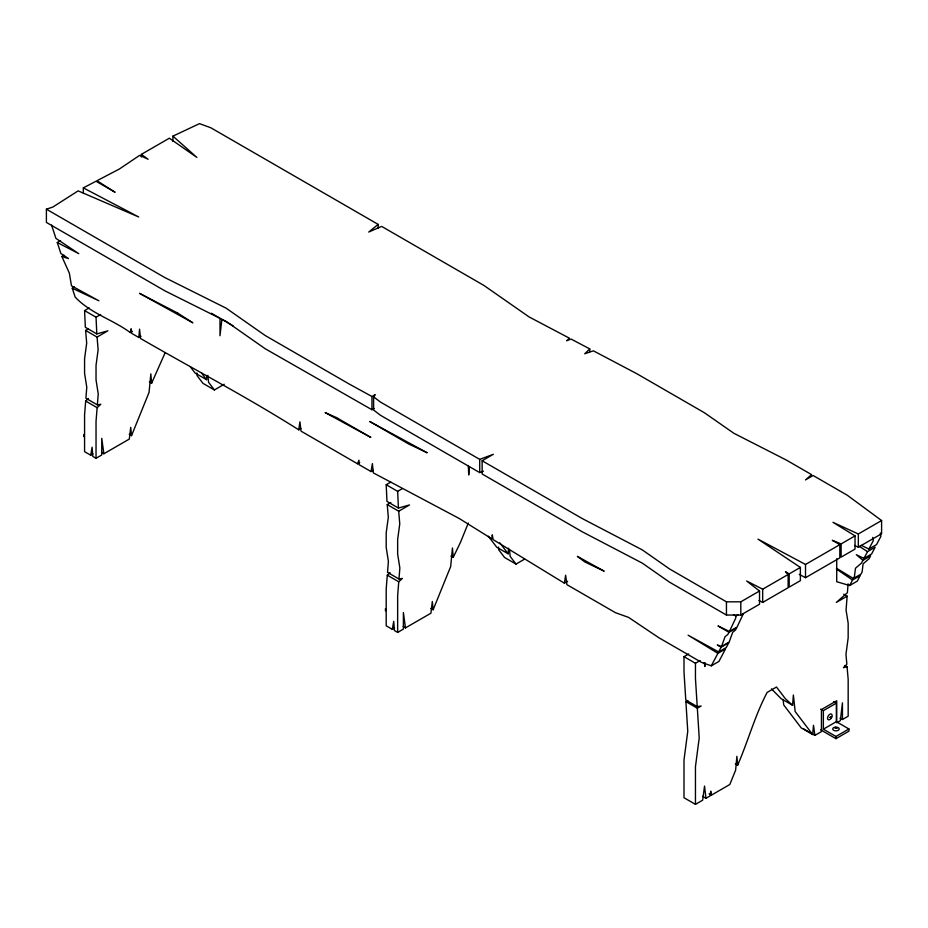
<?xml version="1.0" encoding="UTF-8"?>
<svg xmlns="http://www.w3.org/2000/svg" width="928" height="928" viewBox="0 0 928 928"><rect width="100%" height="100%" fill="white"/><g stroke="black" fill="none" stroke-linecap="round" stroke-linejoin="round"><path stroke-width="1.39" d="M705.048 662.708L704.874 666.548L704.282 662.534M771.481 688.889L781.144 698.691L792.593 705.303L793.37 695.026L795.145 711.521L812.673 734.524L813.496 725.29L814.9 735.394L821.442 731.612L821.442 709.56L836.72 700.744L836.72 722.796L840.339 720.708L842.45 702.844L842.45 719.49L840.002 718.075M843.691 594.187L847.136 596.17L846.069 610.114L848.169 623.222L848.169 637.814L845.965 654.31L846.846 664.309L843.413 667.661L847.067 666.838L848.169 679.366L848.169 716.184L842.45 719.49M848.076 583.828L847.392 592.714L836.302 602.423L847.136 596.17M190.078 366.467L195.1 373.056L206.561 379.668L206.874 375.48M488.348 536.21L496.724 547.195L508.173 553.807L508.602 548.228M88.415 398.506L85.678 401.047L84.576 414.851L84.576 451.669L90.7 455.196L92.986 453.873M88.021 329.057L85.62 330.449L86.687 343.163L84.576 358.707L84.576 373.3L86.78 387.243L85.91 398.263L97.359 404.875L100.792 404.272L97.138 407.659L96.036 421.463L96.036 458.281L92.788 456.414L92.104 447.226L90.7 455.196M97.359 404.875L98.24 393.866L96.036 379.912L96.036 365.319L98.136 349.786L97.069 337.061L85.62 330.449M390.038 572.646L387.301 575.186L386.199 588.99L386.199 625.808L392.312 629.335L394.609 628.012M390.85 502.512L387.243 504.588L388.31 517.302L386.199 532.846L386.199 547.439L388.403 561.382L387.521 572.402L398.982 579.014L402.404 578.411L398.75 581.798L397.648 595.602L397.648 632.42L394.412 630.541L393.727 621.366L392.312 629.335M398.982 579.014L399.852 567.994L397.648 554.051L397.648 539.458L399.759 523.914L398.692 511.2L387.243 504.588M74.449 286.996L72.268 288.248L75.168 297.088C90.515 313.432 112.648 319.522 130.291 332.572L131.115 328.744L131.602 333.326L138.852 337.514L139.56 329.15L140.546 338.488C193.291 369.019 247.254 397.207 298.758 429.838L300.939 428.574M469.464 466.645L468.71 474.997L468.327 465.554M298.758 429.838L299.93 421.788L301.008 431.137L357.582 463.803L359.762 462.538M357.582 463.803L358.985 460.207L358.985 464.615L371.038 471.563L372.383 463.594L373.346 472.897L459.186 518.474L491.921 538.866L492.269 534.83L493.162 539.632L564.386 583.19L565.628 575.221L566.915 584.652L615.438 612.677L628.523 617.364L658.961 637.803L701.649 662.441L711.312 665.828L718.945 661.42L725.545 648.904L717.912 653.312L711.312 665.828M836.894 727.97C833.054 726.067 837.01 729.396 836.894 727.749M830.34 717.46L830.908 718.272L831.534 716.95L830.142 717.356L831.476 717.564L830.247 717.135M129.236 434.316L131.532 435.638L149.06 392.393L150.835 373.856L151.612 383.229L149.327 381.907M165.114 352.791L151.612 383.229M430.859 608.455L433.144 609.777L450.683 566.532L452.446 547.996L453.235 557.368L450.938 556.046M468.304 523.067L460.462 542.381L453.235 557.368M735.359 763.872L737.644 765.194C748.13 741.101 754.858 715.674 767.143 692.416L776.481 687.033L785.355 698.68L792.593 705.303M743.421 613.582L737.064 627.05L729.42 631.458L718.005 625.959L728.99 632.293L736.623 627.885L735.475 630.054L732.714 632.27L729.153 642.06L721.52 646.468L717.309 644.995L721.126 647.199L728.77 642.791L726.276 647.512L718.643 651.92L688.112 635.204L717.912 653.312M831.279 717.46L830.142 717.356M718.643 651.92L721.126 647.199M721.52 646.468L725.07 636.678L727.842 634.462L728.99 632.293M729.42 631.458L735.788 617.99L735.788 616.03L733.514 614.707M849.654 585.533L852.542 580.035L860.186 575.627L857.286 581.125L849.654 585.533L836.72 581.717L836.72 558.714M853.354 578.504L854.456 576.392L855.477 568.249L861.486 563.076L862.947 560.303L870.58 555.895L869.118 558.668L863.121 563.841L862.1 571.984L860.987 574.096L853.354 578.504L836.662 568.354M863.933 558.424L867.529 551.615L875.162 547.207L871.578 554.016L863.933 558.424L856.324 554.712L862.947 560.303M861.277 545.339L868.886 549.04L873.236 540.78L872.703 537.393M483.43 471.215L479.718 472.596L380.48 415.292L373.601 410.048L373.601 396.824L375.214 394.62L371.954 396.511L349.38 384.122L265.164 335.495L226.154 308.189L164.894 277.6L46.4 209.194L46.4 222.418L164.894 290.835L226.154 321.424L265.164 348.719L371.954 409.735L374.123 408.482M172.933 141.427L172.933 136.138L199.497 123.644L210.76 127.739L378.16 224.39L368.741 232.046L381.652 226.397L484.045 285.522L529.064 316.924L569.421 338.198L566.579 340.796L571.08 339.068L589.767 348.916L584.698 353.8L593.386 350.83L636.736 373.671L704.282 412.67L733.851 433.272L786.445 460.114L811.594 474.637L805.481 479.927L813.125 475.507L847.206 495.192L881.6 520.538L881.6 533.762L858.33 547.195L854.526 545.444M141.369 157.006L141.369 154.361L169.372 138.202L196.864 157.424L172.933 136.138M72.268 288.248L98.878 300.776L71.468 285.801L69.333 273.076L61.863 256.511L68.486 258.564L60.877 253.483L57.292 242.533L60.564 240.642M61.863 256.511L64.055 255.246M97.069 337.061L107.903 330.809L96.814 333.918L85.353 327.306L84.576 310.59L89.158 307.945M84.576 310.59L96.036 317.202L100.618 314.557M130.291 332.572L132.472 331.308M138.852 337.514L141.033 336.261M96.036 458.281L101.755 454.975L101.755 438.329L103.866 453.757L129.305 439.072L130.709 427.344L131.532 435.638M196.84 372.952L197.119 375.701L202.942 383.334L214.391 389.946L224.228 384.273M371.038 471.563L373.218 470.31M398.692 511.2L409.515 504.948L398.425 508.057L386.976 501.445L386.199 484.729L390.781 482.084M386.199 484.729L397.648 491.341L402.23 488.696M799.263 574.351L805.516 577.692L839.828 557.879L839.828 544.655L805.516 564.456L757.99 539.133L800.377 567.426L789.194 573.887L785.529 571.764L788.15 574.49L762.677 589.199L746.634 581.009L759.533 591.008L759.533 604.232L740.811 615.044L726.45 615.044L669.54 582.181L642.269 563.11L582.181 531.756L482.142 473.988L482.142 460.764L493.336 454.302L479.718 459.372L380.48 402.068L373.601 396.824M397.648 632.42L403.378 629.114L403.378 612.468L405.49 627.896L430.928 613.211L432.32 601.483L433.144 609.777M498.464 547.079L498.742 549.84L504.554 557.473L516.014 564.085L524.61 559.12M564.386 583.19L567.658 581.299M482.142 460.764L582.181 518.52L642.269 549.875L669.54 568.957L726.45 601.82L740.811 601.82L759.533 591.008M839.828 544.655L832.3 540.305L841.116 543.912L855.036 535.874L832.984 522.325L858.33 533.971L881.6 520.538M735.788 616.03L737.969 614.765M758.976 600.532L762.677 602.423L788.15 587.714L788.15 574.49M868.886 549.04L876.519 544.632L880.869 536.372L880.336 532.985M687.787 700.501L685.885 701.603L697.334 708.215L701.15 706.011L697.23 706.614L685.78 700.002L683.994 671.907L683.994 656.664L688.704 653.95M683.994 656.664L695.455 663.276L700.153 660.562M823.356 710.662L836.337 703.169L836.337 721.694L823.356 729.188L823.356 710.662L820.677 709.12M685.885 701.603L687.764 731.299L683.994 760.055L683.994 797.732L695.455 804.356L702.658 800.191L704.549 786.062L705.953 798.289L710.117 795.888L710.755 791.166L711.382 795.157L729.814 784.508L735.626 770.17L736.89 756.297L737.644 765.194M823.356 729.188L835.954 736.461L848.934 728.967L848.934 731.171L835.954 738.665L820.677 729.849M83.323 193.163L83.323 187.874L96.013 181.238L115.118 192.27L96.988 180.728L119.329 169.035L139.71 155.324L148.074 159.256L141.369 154.361M46.4 209.194L52.803 207.072L78.126 190.878L138.701 216.978L83.323 187.874M57.292 242.533L78.764 253.657L55.924 238.392L51.574 225.11M844.782 665.515L847.067 666.838M211.352 313.246L219.994 318.234L219.994 335.739L221.885 319.325L233.148 325.832M833.669 701.626L836.337 703.169M836.337 721.694L848.934 728.967M803.451 728.77L814.9 735.394M812.673 734.524L801.224 727.912L783.696 704.909L783.104 699.41M85.678 401.047L97.138 407.659M387.301 575.186L398.75 581.798M709.085 793.834L711.382 795.157M702.519 796.305L705.953 798.289M101.581 452.435L103.866 453.757M403.193 626.574L405.49 627.896M859.177 546.29L867.529 551.615M836.348 568.945L852.542 580.035M499.798 542.822L508.173 553.807M516.014 564.085L510.191 556.452L509.495 549.562M201.538 373.079L206.561 379.668M214.391 389.946L208.58 382.313L207.872 375.422M398.425 508.057L397.648 491.341M96.814 333.918L96.036 317.202M697.23 706.614L695.455 678.519L695.455 663.276M697.334 708.215L699.213 737.922L695.455 766.667L695.455 804.356M858.33 533.971L858.33 547.195M855.036 535.874L855.036 549.098L841.116 557.136L841.116 543.912M836.87 727.83L835.072 728.109M835.954 736.461L835.954 738.665M805.516 564.456L805.516 577.692M800.377 567.426L800.377 580.661L789.194 587.111L789.194 573.887M762.677 589.199L762.677 602.423M740.811 601.82L740.811 615.044M726.45 601.82L726.45 615.044M589.767 348.916L589.767 351.561M479.718 459.372L479.718 472.596M385.433 608.606L385.433 610.81M378.16 224.39L378.16 228.358M371.954 396.511L371.954 409.735M83.822 434.478L83.822 436.682M836.812 727.169A3.236 1.868 0 0 1 838.448 730.174A3.236 1.868 0 0 1 833.031 729.768A3.236 1.868 0 0 1 835.966 727.1M831.824 717.077A3.236 1.868 -60 0 1 827.973 719.502A3.236 1.868 -60 0 1 829.446 714.525A3.236 1.868 -60 0 1 832.056 716.312M336.493 417.6L325.113 412.577L370.852 437.436L336.493 417.6M426.984 452.678L408.622 443.955L369.738 421.509L426.984 452.678M603.966 571.068L584.942 562.008L577.39 556.382L603.966 571.068M177.619 313.026L139.49 293.329L192.862 322.816L177.619 313.026"/></g></svg>
